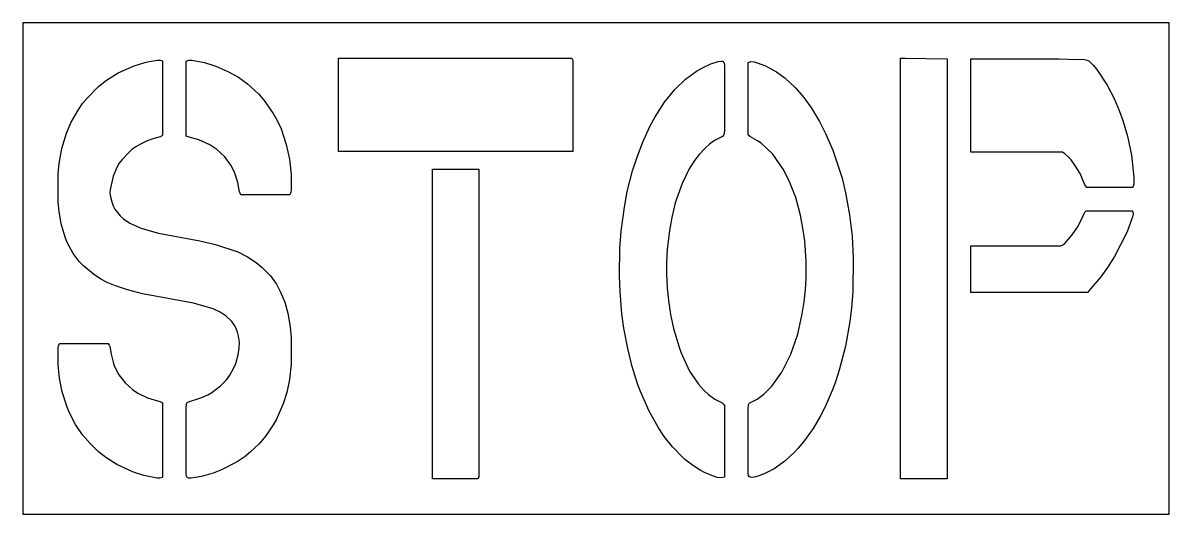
# Model space of a CAD drawing. Header units: inches. Extents: x 0 to 98, y 0 to 42.
import ezdxf

# ---------------------------------------------------------------- set-up
doc = ezdxf.new("R2010")
doc.units = ezdxf.units.IN
doc.header["$MEASUREMENT"] = 0
doc.layers.add('CUT', color=1, linetype='Continuous')

msp = doc.modelspace()

# ---------------------------------------------------------------- linework, layer by layer
at = {"layer": 'CUT'}
for points in [[(0, 0), (98, 0), (98, 42), (0, 42)], [(15.812, 10.211), (16.154, 10.408), (16.896, 10.974), (17.399, 11.483), (17.7, 11.885), (18.047, 12.515), (18.199, 12.879), (18.402, 13.607), (18.488, 14.199), (18.504, 14.691), (18.429, 15.211), (18.347, 15.556), (18.164, 16.015), (17.872, 16.461), (17.385, 16.938), (16.877, 17.276), (16.255, 17.558), (14.595, 18.042), (10.212, 18.844), (8.947, 19.179), (7.903, 19.528), (7.216, 19.815), (6.673, 20.097), (6.037, 20.507), (5.187, 21.23), (4.807, 21.612), (4.31, 22.274), (3.817, 23.153), (3.643, 23.586), (3.256, 24.824), (3.085, 25.864), (3.003, 26.659), (3.003, 29.103), (3.094, 29.967), (3.318, 31.257), (3.721, 32.566), (4.139, 33.514), (4.732, 34.54), (5.104, 35.114), (5.523, 35.608), (6.461, 36.555), (7.139, 37.091), (8.145, 37.724), (9.519, 38.332), (10.414, 38.607), (10.798, 38.7), (11.496, 38.806), (11.721, 38.802), (11.935, 38.746), (11.935, 32.415), (11.839, 32.319), (11.746, 32.253), (11.107, 32.077), (10.631, 31.91), (10.046, 31.632), (9.642, 31.396), (9.321, 31.165), (9.08, 30.95), (8.486, 30.322), (8.241, 30.013), (8.025, 29.643), (7.702, 28.891), (7.475, 27.862), (7.443, 27.516), (7.463, 27.238), (7.591, 26.688), (7.716, 26.353), (7.871, 26.07), (8.077, 25.776), (8.316, 25.507), (8.606, 25.239), (9.144, 24.882), (10.03, 24.482), (10.474, 24.334), (11.587, 24.031), (15.117, 23.378), (16.48, 23.054), (18.375, 22.411), (19.211, 21.99), (19.937, 21.52), (20.465, 21.086), (21.169, 20.364), (21.674, 19.664), (22.002, 19.036), (22.401, 18.121), (22.662, 17.191), (22.862, 16.01), (22.942, 15.106), (22.941, 12.808), (22.785, 11.522), (22.554, 10.406), (22.261, 9.415), (21.647, 8.071), (21.406, 7.629), (20.778, 6.705), (20.198, 6.017), (19.468, 5.32), (18.996, 4.932), (18.315, 4.461), (16.989, 3.776), (16.261, 3.489), (15.258, 3.202), (14.385, 3.066), (14.189, 3.071), (14.06, 3.12), (13.987, 3.227), (13.96, 3.381), (13.954, 9.036), (13.985, 9.438), (14.036, 9.534), (14.15, 9.612), (15.224, 9.94)], [(17.277, 30.535), (16.591, 31.17), (15.992, 31.568), (15.038, 31.992), (14.216, 32.22), (13.954, 32.328), (13.954, 38.738), (14.183, 38.807), (14.447, 38.809), (15.513, 38.604), (16.507, 38.304), (17.532, 37.86), (18.425, 37.35), (19.211, 36.779), (20.139, 35.924), (20.641, 35.359), (21.399, 34.262), (21.731, 33.663), (22.067, 32.946), (22.522, 31.616), (22.785, 30.358), (22.943, 29.037), (22.946, 27.71), (22.909, 27.518), (22.827, 27.305), (18.646, 27.305), (18.565, 27.455), (18.516, 27.566), (18.378, 28.352), (18.101, 29.233), (17.789, 29.841)], [(46.971, 38.912), (46.999, 38.857), (47.009, 38.797), (47.009, 30.992), (26.991, 30.992), (26.991, 39), (46.801, 39), (46.841, 38.996), (46.881, 38.984), (46.929, 38.956)], [(57.005, 12.232), (57.77, 11.111), (58.195, 10.622), (58.619, 10.232), (59.172, 9.829), (59.797, 9.503), (59.907, 9.396), (59.989, 9.286), (59.989, 3.153), (59.738, 3.093), (59.364, 3.142), (58.819, 3.324), (58.265, 3.569), (57.92, 3.749), (57.25, 4.173), (56.595, 4.678), (55.545, 5.747), (54.83, 6.648), (54.349, 7.365), (54.073, 7.898), (53.547, 8.8), (52.811, 10.485), (52.59, 11.056), (52.061, 12.704), (51.684, 14.297), (51.385, 15.898), (51.218, 17.13), (51.058, 18.994), (50.998, 20.373), (51.043, 22.751), (51.159, 24.203), (51.426, 26.24), (51.676, 27.572), (52.133, 29.348), (52.507, 30.508), (52.972, 31.741), (53.611, 33.15), (54.056, 33.972), (54.861, 35.211), (55.75, 36.301), (56.648, 37.179), (57.605, 37.881), (58.101, 38.172), (58.824, 38.495), (59.44, 38.696), (59.709, 38.742), (59.85, 38.717), (59.926, 38.654), (59.985, 38.389), (59.989, 32.874), (59.961, 32.502), (59.914, 32.396), (59.809, 32.295), (59.125, 31.932), (58.713, 31.643), (58.341, 31.304), (57.816, 30.759), (57.422, 30.244), (56.961, 29.512), (56.363, 28.281), (55.775, 26.616), (55.482, 25.364), (55.275, 24.258), (55.094, 22.618), (55.031, 21.526), (55.028, 20.517), (55.094, 19.318), (55.194, 18.26), (55.378, 17.068), (55.627, 15.868), (56.099, 14.278), (56.261, 13.84)], [(65.524, 28.508), (65.012, 29.5), (64.117, 30.764), (63.125, 31.705), (62.801, 31.931), (62.207, 32.247), (62.095, 32.355), (62.008, 32.465), (62.008, 38.629), (62.248, 38.69), (62.514, 38.673), (63.43, 38.359), (64.441, 37.807), (65.166, 37.272), (66.062, 36.437), (66.771, 35.621), (67.429, 34.718), (68.114, 33.581), (68.621, 32.558), (69.263, 31.116), (70.04, 28.716), (70.334, 27.463), (70.677, 25.579), (70.892, 23.755), (71, 21.871), (70.954, 19.024), (70.841, 17.644), (70.695, 16.466), (70.331, 14.355), (69.802, 12.311), (69.479, 11.318), (69.281, 10.777), (68.592, 9.182), (68.204, 8.411), (67.567, 7.33), (66.756, 6.181), (66.292, 5.629), (65.968, 5.291), (65.146, 4.534), (64.24, 3.883), (63.31, 3.41), (62.664, 3.185), (62.322, 3.127), (62.173, 3.148), (62.087, 3.204), (62.037, 3.298), (62.012, 3.489), (62.008, 8.932), (62.033, 9.31), (62.077, 9.421), (62.156, 9.507), (62.768, 9.832), (63.349, 10.255), (64.027, 10.938), (64.896, 12.131), (65.665, 13.679), (66.25, 15.384), (66.64, 17.131), (66.797, 18.148), (66.903, 19.204), (66.967, 20.151), (66.969, 21.629), (66.847, 23.366), (66.723, 24.273), (66.476, 25.566), (66.081, 27.069)], [(79.026, 38.938), (79.026, 3.002), (75.046, 3), (75.046, 38.996), (75.217, 38.992), (75.42, 38.987), (75.466, 38.992)], [(94.438, 32.322), (94.787, 30.688), (95, 28.794), (94.996, 28.229), (94.971, 28.11), (94.915, 27.939), (90.959, 27.939), (90.862, 28.059), (90.788, 28.16), (90.394, 29.116), (90.004, 29.762), (89.618, 30.283), (89.357, 30.581), (89.093, 30.813), (88.879, 30.935), (81.045, 30.935), (81.045, 38.94), (81.381, 38.933), (81.53, 38.942), (88.597, 38.941), (89.369, 38.888), (90.77, 38.876), (91.001, 38.824), (91.174, 38.719), (91.506, 38.395), (91.828, 38.008), (92.697, 36.691), (93.294, 35.54), (93.727, 34.52), (94.058, 33.653)], [(38.854, 3.018), (38.82, 3.009), (38.785, 3.006), (35.01, 3), (35.01, 29.489), (35.18, 29.487), (35.396, 29.485), (35.457, 29.492), (38.99, 29.49), (38.988, 3.181), (38.98, 3.147), (38.966, 3.115), (38.944, 3.081), (38.919, 3.056), (38.891, 3.035)], [(90.907, 25.923), (94.876, 25.923), (94.919, 25.661), (94.882, 25.429), (94.412, 24.144), (93.337, 22.022), (92.733, 21.086), (92.176, 20.301), (91.32, 19.279), (91.024, 18.952), (81.045, 18.952), (81.045, 22.927), (88.732, 22.927), (88.919, 23.018), (89.081, 23.142), (89.72, 23.871), (90.165, 24.526), (90.513, 25.189), (90.736, 25.705), (90.809, 25.806)], [(7.702, 12.984), (7.812, 12.681), (8.21, 11.915), (8.735, 11.23), (9.376, 10.652), (9.823, 10.352), (10.658, 9.929), (11.71, 9.614), (11.935, 9.51), (11.935, 3.134), (11.694, 3.072), (11.465, 3.074), (10.33, 3.302), (9.441, 3.58), (8.023, 4.243), (7.08, 4.83), (6.456, 5.317), (5.736, 6.024), (5.105, 6.766), (4.503, 7.664), (3.963, 8.724), (3.76, 9.224), (3.36, 10.459), (3.134, 11.635), (3, 12.77), (3, 14.205), (3.039, 14.392), (3.125, 14.573), (7.286, 14.573), (7.372, 14.437), (7.424, 14.329), (7.532, 13.677)]]:
    msp.add_lwpolyline(points, close=True, dxfattribs=at)

doc.saveas('drawing.dxf')
